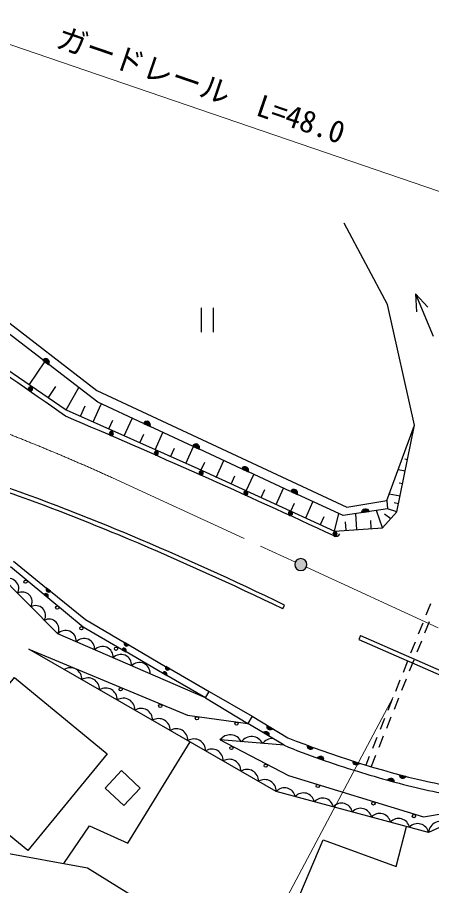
# Model space of a CAD drawing. Units: millimetres, scale not verified. Extents: x 40000 to 680000, y 20000 to 380000.
# Drawn here: x 446178 to 480468, y 267128 to 339007 of the extents above; entities that cross this region are included whole.
import ezdxf
from ezdxf.enums import TextEntityAlignment as Align

# ---------------------------------------------------------------- set-up
doc = ezdxf.new("R2010")
doc.units = ezdxf.units.MM
doc.header["$LTSCALE"] = 1000
doc.linetypes.add('CHAIN', pattern=[18.5, 12, -1.5, 3.5, -1.5])
for name, color, linetype, lineweight in [('M-BGD', 7, 'Continuous', 25), ('M-BMK', 2, 'CHAIN', 13), ('M-BMK-SRVR', 3, 'Continuous', 25), ('M-STR-HTXT', 7, 'Continuous', 13)]:
    doc.layers.add(name, color=color, linetype=linetype, lineweight=lineweight)
doc.styles.add('ＭＳ ゴシック', font='')
doc.styles.get('ＭＳ ゴシック').set_extended_font_data('MS Gothic')

msp = doc.modelspace()

# ---------------------------------------------------------------- hatches: boundary and pattern name
at = {"layer": 'M-BGD'}
for points in [[(448766, 310277, 1), (448291, 310642)], [(447431, 308238, 0.41421), (447256, 308413, 0.41421), (447081, 308238, 0.99999)], [(457172, 305140, 1), (456628, 305392)], [(454132, 304552, 0.41422), (453957, 304727, 0.41422), (453782, 304552, 0.41422), (453957, 304377, 0.41422)], [(461231, 303263, 1), (460687, 303515)], [(457853, 302930, 0.41421), (457678, 303105, 0.41421), (457503, 302930, 1)], [(461565, 301287, 1), (461215, 301287, 0.99999)], [(465291, 301386, 1), (464746, 301638)], [(465267, 299623, 1), (464917, 299623, 1)], [(469350, 299509, 1), (468805, 299761)], [(474684, 297993, -0.41421), (474936, 298335, -0.41421), (475277, 298084)], [(468960, 297938, 0.41422), (468785, 298113, 0.41422), (468610, 297938, 0.41422), (468785, 297763, 0.41422)], [(472641, 296233, 0.41421), (472466, 296408, 0.41421), (472291, 296233, 0.99999)], [(448691, 290972, 0.41422), (448665, 291253, 0.41422), (448384, 291228)], [(448597, 291758, 0.41421), (448627, 291477, 0.41421), (448908, 291506)], [(455047, 287263, 0.41421), (455119, 286990, 0.41421), (455392, 287062)], [(455162, 286481, 0.41421), (455090, 286755, 0.41421), (454816, 286682)], [(458539, 284524, 0.99999), (458193, 284725)], [(458459, 285275, 0.41422), (458531, 285002, 0.41422), (458804, 285074)], [(467308, 280134, -0.41421), (466965, 280049, -0.41421), (466881, 280392)], [(466542, 279779, -1), (466970, 279520)], [(470673, 278567, -1), (470204, 278741)], [(471028, 277685, -0.99999), (471499, 277518)], [(474468, 277280, -0.41422), (474154, 277117, -0.41422), (473991, 277430)], [(476843, 275855, -0.41421), (477150, 276031, -0.41421), (477326, 275724)], [(478322, 276183, -1), (477838, 276309)]]:
    msp.add_hatch(color=256, dxfattribs=at).paths.add_polyline_path(points)
at = {"layer": 'M-BMK-SRVR'}
msp.add_hatch(color=256, dxfattribs=at).paths.add_polyline_path([(470145, 293705, 0.41421), (469645, 294205, 0.41421), (469145, 293705, 0.99999)])

# ---------------------------------------------------------------- linework, layer by layer
at = {"layer": 'M-BGD'}
for p, q in [((479134, 316116), (480587, 312629)), ((479134, 316116), (480150, 315013)), ((479134, 316116), (479202, 314618)), ((461380, 314949), (461380, 312949)), ((462380, 314949), (462380, 312949)), ((447172, 308627), (448448, 310504)), ((448761, 307547), (449368, 308441)), ((450230, 306520), (451268, 308353)), ((452454, 305518), (453121, 306997)), ((451401, 305992), (451785, 306842)), ((453742, 304937), (454073, 305671)), ((455030, 304356), (455686, 305813)), ((460678, 303519), (457181, 305136)), ((476755, 299015), (479063, 305258)), ((456307, 303780), (456633, 304503)), ((457585, 303204), (458231, 304638)), ((458852, 302633), (459173, 303344)), ((460119, 302061), (460755, 303473)), ((464737, 301642), (461240, 303259)), ((461375, 301495), (461691, 302195)), ((462632, 300928), (463258, 302317)), ((478477, 302381), (478256, 302424)), ((468797, 299765), (465299, 301382)), ((478284, 301434), (477692, 301550)), ((463878, 300366), (464189, 301055)), ((465125, 299804), (465741, 301171)), ((478074, 300400), (477776, 300458)), ((466361, 299247), (466666, 299925)), ((467597, 298690), (468203, 300035)), ((477863, 299365), (476950, 299543)), ((468823, 298137), (469123, 298804)), ((470049, 297584), (470645, 298907)), ((476755, 299015), (476825, 298319)), ((477597, 298060), (476825, 298319)), ((477737, 298747), (477356, 298822)), ((471264, 297036), (471560, 297692)), ((472435, 296485), (472778, 297924)), ((474289, 296609), (474202, 297920)), ((476396, 296750), (475904, 298179)), ((477081, 297497), (476557, 297884)), ((473385, 296548), (473338, 297254)), ((475471, 296688), (475425, 297363)), ((448377, 291233), (445623, 293526)), ((445860, 293981), (448590, 291764)), ((480370, 290444), (479998, 289516)), ((468147, 290035), (468300, 290350)), ((480258, 288955), (479885, 288027)), ((479737, 288866), (479365, 287938)), ((474586, 287833), (474445, 287513)), ((474586, 287833), (485717, 282962)), ((455400, 287057), (458451, 285280)), ((474445, 287513), (485576, 282641)), ((479104, 287288), (478732, 286360)), ((479625, 287378), (479252, 286450)), ((458193, 284725), (455170, 286477)), ((478471, 285711), (478098, 284783)), ((478992, 285800), (478619, 284872)), ((458539, 284524), (458193, 284725)), ((458812, 285069), (462044, 283186)), ((461743, 282667), (458539, 284524)), ((477838, 284133), (477465, 283205)), ((478358, 284222), (477986, 283294)), ((461743, 282667), (462044, 283186)), ((461743, 282667), (465259, 280554)), ((462044, 283186), (465621, 281153)), ((477204, 282555), (476832, 281627)), ((477725, 282645), (477353, 281717)), ((465621, 281153), (465259, 280554)), ((465621, 281153), (468568, 279373)), ((477092, 281067), (476720, 280139)), ((468254, 278745), (465259, 280554)), ((476571, 280978), (476199, 280050)), ((455318, 270649), (460473, 279031)), ((468254, 278745), (462951, 279185)), ((475938, 279400), (475566, 278472)), ((476459, 279489), (476086, 278561)), ((475305, 277822), (475019, 277110)), ((475826, 277912), (475452, 276980)), ((450012, 268959), (452152, 272069)), ((452152, 272069), (455318, 270649)), ((477537, 268722), (478381, 272026)), ((466606, 259510), (471501, 270933)), ((471501, 270933), (477537, 268722))]:
    msp.add_line(p, q, dxfattribs=at)
for points in [[(424665, 324191), (426256, 321009), (429656, 318670), (441331, 312587), (450230, 306520), (461127, 301655), (472435, 296485), (476396, 296750), (477597, 298060), (479063, 305258)], [(479063, 305258), (476807, 315240), (473227, 321977)], [(448283, 310648), (444216, 313776), (440579, 315713)], [(444589, 314404), (452764, 308105), (473445, 298466), (476755, 299015)], [(456619, 305396), (452841, 307143), (448774, 310271)], [(461743, 282667), (449514, 287961), (441747, 295821), (435606, 298348), (424586, 301120), (404319, 304154)], [(476825, 298319), (473136, 297758), (469358, 299505)], [(448915, 291500), (451808, 289151), (455039, 287268)], [(454808, 286687), (451613, 288539), (448698, 290966)], [(447133, 286713), (460248, 281232), (465259, 280554)], [(485001, 273711), (480208, 271535), (467610, 274921), (447133, 286713)], [(441166, 278515), (445947, 284345), (453621, 278051), (447039, 270026), (443156, 273211)], [(462951, 279185), (468624, 276253), (479807, 272814), (485001, 273711), (485374, 274118)], [(444703, 269933), (451972, 268599), (466606, 259510)]]:
    msp.add_lwpolyline(points, dxfattribs=at)
for points in [[(448766, 310277, 1), (448291, 310642)], [(447431, 308238, 0.41421), (447256, 308413, 0.41421), (447081, 308238, 0.99999)], [(457172, 305140, 1), (456628, 305392)], [(454132, 304552, 0.41422), (453957, 304727, 0.41422), (453782, 304552, 0.41422), (453957, 304377, 0.41422)], [(461231, 303263, 1), (460687, 303515)], [(457853, 302930, 0.41421), (457678, 303105, 0.41421), (457503, 302930, 1)], [(461565, 301287, 1), (461215, 301287, 0.99999)], [(465291, 301386, 1), (464746, 301638)], [(465267, 299623, 1), (464917, 299623, 1)], [(469350, 299509, 1), (468805, 299761)], [(474684, 297993, -0.41421), (474936, 298335, -0.41421), (475277, 298084)], [(468960, 297938, 0.41422), (468785, 298113, 0.41422), (468610, 297938, 0.41422), (468785, 297763, 0.41422)], [(472641, 296233, 0.41421), (472466, 296408, 0.41421), (472291, 296233, 0.99999)], [(448691, 290972, 0.41422), (448665, 291253, 0.41422), (448384, 291228)], [(448597, 291758, 0.41421), (448627, 291477, 0.41421), (448908, 291506)], [(455047, 287263, 0.41421), (455119, 286990, 0.41421), (455392, 287062)], [(455162, 286481, 0.41421), (455090, 286755, 0.41421), (454816, 286682)], [(458539, 284524, 0.99999), (458193, 284725)], [(458459, 285275, 0.41422), (458531, 285002, 0.41422), (458804, 285074)], [(467308, 280134, -0.41421), (466965, 280049, -0.41421), (466881, 280392)], [(466542, 279779, -1), (466970, 279520)], [(470673, 278567, -1), (470204, 278741)], [(471028, 277685, -0.99999), (471499, 277518)], [(474468, 277280, -0.41422), (474154, 277117, -0.41422), (473991, 277430)], [(476843, 275855, -0.41421), (477150, 276031, -0.41421), (477326, 275724)], [(478322, 276183, -1), (477838, 276309)]]:
    msp.add_lwpolyline(points, format="xyb", close=True, dxfattribs=at)
msp.add_lwpolyline([(454791, 276648), (456335, 275197), (454983, 273759), (453439, 275209)], close=True, dxfattribs=at)
for centre in [(446859, 292291), (449479, 290149), (451476, 288434), (454345, 286739), (454725, 283375), (458000, 282003), (461042, 280989), (464317, 280537), (463896, 278525), (466734, 277059), (471039, 275374), (475651, 273934), (478999, 272884)]:
    msp.add_circle(centre, 134, dxfattribs=at)
for centre, radius, start, end in [((269107, 50652), 313014, 54.66121, 56.67344), ((169759, -352474), 715683, 64.98501, 66.93398), ((376170, 107201), 204570, 67.21684, 71.60089), ((376170, 107201), 204920, 67.21682, 71.6006), ((472538, 296393), 350, 245.95926, 335.95926), ((354629, 56219), 259916, 64.10341, 67.19088), ((354629, 56219), 260266, 64.10341, 67.19089), ((445474, 291737), 819, 330.17849, 119.13534), ((446584, 290614), 819, 330.17849, 119.13534), ((447694, 289491), 819, 330.17849, 119.13534), ((448803, 288368), 819, 330.17849, 119.13534), ((450168, 287375), 878, 355.05205, 138.13338), ((451696, 286713), 878, 355.05205, 138.13338), ((453225, 286051), 878, 355.05205, 138.13338), ((454754, 285389), 878, 355.05205, 138.13338), ((456282, 284728), 878, 355.05205, 138.13338), ((450559, 284206), 962, 358.77219, 121.35808), ((452022, 283364), 962, 358.77219, 121.35808), ((453485, 282522), 962, 358.77219, 121.35808), ((454947, 281680), 962, 358.77219, 121.35808), ((456410, 280838), 962, 358.77219, 121.35808), ((457872, 279995), 962, 358.77219, 121.35808), ((459335, 279153), 962, 358.77219, 121.35808), ((463790, 278577), 1037, 26.42771, 144.07939), ((460798, 278311), 962, 358.77219, 121.35808), ((465558, 278430), 1037, 26.42771, 144.07939), ((467325, 278283), 1037, 91.29434, 144.07939), ((498526, 354470), 80852, 248.25192, 256.77161), ((462260, 277469), 962, 358.77219, 121.35808), ((495528, 346000), 72575, 247.92558, 253.00955), ((463723, 276626), 962, 358.77219, 121.35808), ((465186, 275784), 962, 358.77219, 121.35808), ((499617, 358486), 85712, 252.83465, 256.68235), ((466648, 274942), 962, 358.77219, 121.35808), ((499118, 368931), 95104, 258.41802, 261.75162), ((468290, 274309), 915, 11.91814, 137.99067), ((469865, 273886), 915, 11.91814, 137.99067), ((499118, 368931), 95804, 258.41166, 261.75162), ((471439, 273462), 915, 11.91814, 137.99067), ((473014, 273039), 915, 11.91814, 137.99067), ((474589, 272616), 915, 11.91814, 137.99067), ((476164, 272193), 915, 11.91814, 137.99067), ((477739, 271769), 915, 11.91814, 137.99067), ((481222, 271425), 1019, 55.05091, 173.78782), ((479313, 271346), 915, 11.91814, 137.99067)]:
    msp.add_arc(centre, radius, start, end, dxfattribs=at)
at = {"layer": 'M-BMK'}
for p, q in [((454052, 300884), (469191, 293914)), ((470099, 293496), (491360, 283706))]:
    msp.add_line(p, q, dxfattribs=at)
msp.add_arc((381542, 141532), 175074, 65.53307, 73.16615, dxfattribs=at)
at = {"layer": 'M-BMK-SRVR'}
msp.add_lwpolyline([(470145, 293705, 0.41421), (469645, 294205, 0.41421), (469145, 293705, 0.99999)], format="xyb", close=True, dxfattribs=at)
at = {"layer": 'M-STR-HTXT'}
msp.add_line((438951, 339007), (484518, 323428), dxfattribs=at)
msp.add_lwpolyline([(477270, 282719), (455775, 242181), (422025, 242181)], dxfattribs=at)

# ---------------------------------------------------------------- texts
at = {"layer": 'M-STR-HTXT', "style": 'ＭＳ ゴシック'}
msp.add_text('ガードレール\u3000L=48.0', height=1833, rotation=341.125, dxfattribs=at).set_placement((460902, 332031), align=Align.BOTTOM_CENTER)

doc.saveas('drawing.dxf')
